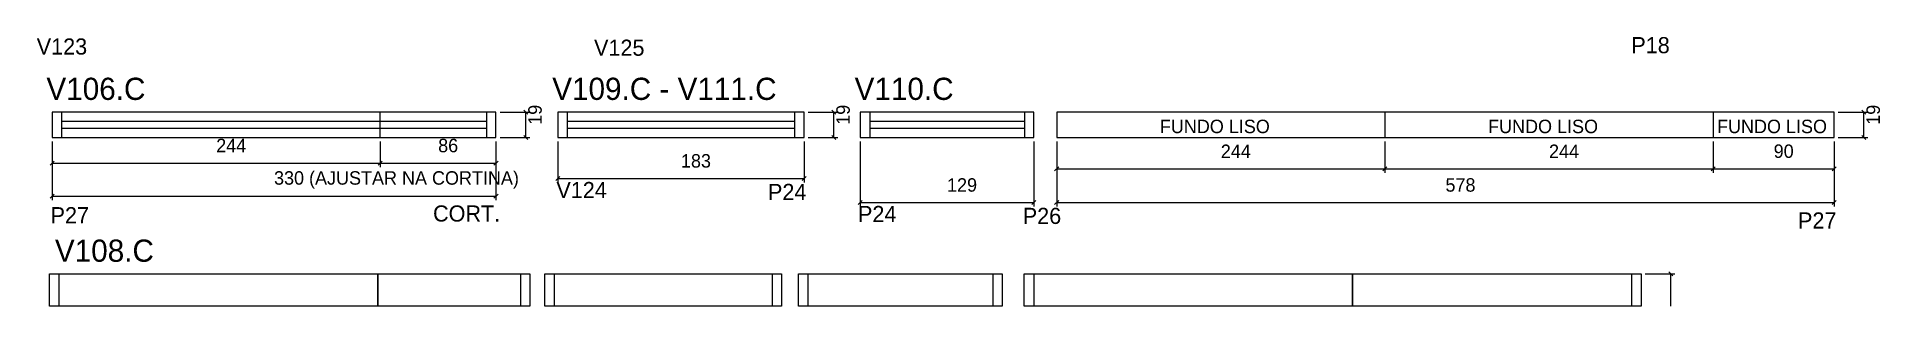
# Model space of a CAD drawing. Header units: metres. Extents: x 1665 to 3035, y 17195 to 17395.
import ezdxf

# ---------------------------------------------------------------- set-up
doc = ezdxf.new("R2010")
doc.units = ezdxf.units.M
for name, color, linetype in [('5', 7, 'Continuous'), ('COTA', 7, 'Continuous'), ('NOMENCLATURA', 7, 'Continuous'), ('Painéis', 7, 'Continuous'), ('SARR_2.2x7', 7, 'Continuous')]:
    doc.layers.add(name, color=color, linetype=linetype)

msp = doc.modelspace()

# ---------------------------------------------------------------- linework, layer by layer
at = {"layer": 'COTA', "color": 4, "lineweight": 25}
for p, q in [((2009.1, 17338.8), (2031.2, 17338.8)), ((2028.2, 17319.8), (2028.2, 17338.8)), ((2238.1, 17338.8), (2260.2, 17338.8)), ((2257.2, 17319.8), (2257.2, 17338.8)), ((3003.9, 17338.8), (3026, 17338.8)), ((3023, 17319.8), (3023, 17338.8)), ((1676.1, 17316.8), (1676.1, 17297.8)), ((1676.1, 17316.8), (1676.1, 17273.2)), ((1920.1, 17316.8), (1920.1, 17297.8)), ((1920.1, 17316.8), (1920.1, 17297.8)), ((2006.1, 17316.8), (2006.1, 17297.8)), ((2006.1, 17316.8), (2006.1, 17273.2)), ((2009.1, 17319.8), (2031.2, 17319.8)), ((2052.1, 17316.8), (2052.1, 17286.3)), ((2235.1, 17316.8), (2235.1, 17286.3)), ((2238.1, 17319.8), (2260.2, 17319.8)), ((2276.9, 17316.8), (2276.9, 17268.5)), ((2405.9, 17316.8), (2405.9, 17268.5)), ((2422.9, 17316.8), (2422.9, 17268.5)), ((2422.9, 17316.8), (2422.9, 17293.5)), ((2666.9, 17316.8), (2666.9, 17293.5)), ((2666.9, 17316.8), (2666.9, 17293.5)), ((2910.9, 17316.8), (2910.9, 17293.5)), ((2910.9, 17316.8), (2910.9, 17293.5)), ((3000.9, 17316.8), (3000.9, 17268.5)), ((3000.9, 17316.8), (3000.9, 17293.5)), ((3003.9, 17319.8), (3026, 17319.8)), ((1676.1, 17300.8), (1920.1, 17300.8)), ((1920.1, 17300.8), (2006.1, 17300.8)), ((2422.9, 17296.5), (2666.9, 17296.5)), ((2666.9, 17296.5), (2910.9, 17296.5)), ((2910.9, 17296.5), (3000.9, 17296.5)), ((2052.1, 17289.3), (2235.1, 17289.3)), ((1676.1, 17276.2), (2006.1, 17276.2)), ((2276.9, 17271.5), (2405.9, 17271.5)), ((2422.9, 17271.5), (3000.9, 17271.5)), ((2860.3, 17218.5), (2882.4, 17218.5)), ((2879.4, 17194.5), (2879.4, 17218.5))]:
    msp.add_line(p, q, dxfattribs=at)
at = {"layer": 'COTA', "color": 0, "lineweight": 25}
for p, q in [((2029.7, 17337.3), (2026.7, 17340.3)), ((2258.7, 17337.3), (2255.7, 17340.3)), ((3024.5, 17337.3), (3021.5, 17340.3)), ((2026.7, 17321.3), (2029.7, 17318.3)), ((2255.7, 17321.3), (2258.7, 17318.3)), ((3021.5, 17321.3), (3024.5, 17318.3)), ((1677.6, 17302.3), (1674.6, 17299.3)), ((1918.6, 17299.3), (1921.6, 17302.3)), ((1921.6, 17302.3), (1918.6, 17299.3)), ((2004.6, 17299.3), (2007.6, 17302.3)), ((2424.4, 17298), (2421.4, 17295)), ((2665.4, 17295), (2668.4, 17298)), ((2668.4, 17298), (2665.4, 17295)), ((2909.4, 17295), (2912.4, 17298)), ((2912.4, 17298), (2909.4, 17295)), ((2999.4, 17295), (3002.4, 17298)), ((2053.6, 17290.8), (2050.6, 17287.8)), ((2233.6, 17287.8), (2236.6, 17290.8)), ((1677.6, 17277.7), (1674.6, 17274.7)), ((2004.6, 17274.7), (2007.6, 17277.7)), ((2278.4, 17273), (2275.4, 17270)), ((2404.4, 17270), (2407.4, 17273)), ((2424.4, 17273), (2421.4, 17270)), ((2999.4, 17270), (3002.4, 17273)), ((2880.9, 17217), (2877.9, 17220))]:
    msp.add_line(p, q, dxfattribs=at)
at = {"layer": 'Painéis', "color": 200, "lineweight": 25}
for p, q in [((1920.1, 17319.8), (1920.1, 17338.8)), ((2666.9, 17338.8), (2666.9, 17319.8)), ((2910.9, 17338.8), (2910.9, 17319.8))]:
    msp.add_line(p, q, dxfattribs=at)
for points in [[(1676.1, 17338.8), (1676.1, 17319.8), (2006.1, 17319.8), (2006.1, 17338.8), (1676.1, 17338.8)], [(2052.1, 17338.8), (2052.1, 17319.8), (2235.1, 17319.8), (2235.1, 17338.8), (2052.1, 17338.8)], [(2276.9, 17338.8), (2276.9, 17319.8), (2405.9, 17319.8), (2405.9, 17338.8), (2276.9, 17338.8)], [(2422.9, 17338.8), (2422.9, 17319.8), (3000.9, 17319.8), (3000.9, 17338.8), (2422.9, 17338.8)]]:
    msp.add_lwpolyline(points, dxfattribs=at)
for points in [[(1918.2, 17194.5), (1674.2, 17194.5), (1674.2, 17218.5), (1918.2, 17218.5)], [(1918.2, 17218.5), (2031.2, 17218.5), (2031.2, 17194.5), (1918.2, 17194.5)], [(2042.4, 17218.5), (2218.4, 17218.5), (2218.4, 17194.5), (2042.4, 17194.5)], [(2231, 17218.5), (2382.5, 17218.5), (2382.5, 17194.5), (2231, 17194.5)], [(2642.8, 17194.5), (2398.8, 17194.5), (2398.8, 17218.5), (2642.8, 17218.5)], [(2642.8, 17218.5), (2857.3, 17218.5), (2857.3, 17194.5), (2642.8, 17194.5)]]:
    msp.add_lwpolyline(points, close=True, dxfattribs=at)
at = {"layer": 'SARR_2.2x7', "color": 40, "lineweight": 25}
for p, q in [((1683.1, 17338.8), (1683.1, 17319.8)), ((1999.1, 17338.8), (1999.1, 17319.8)), ((2059.1, 17338.8), (2059.1, 17319.8)), ((2228.1, 17338.8), (2228.1, 17319.8)), ((2283.9, 17338.8), (2283.9, 17319.8)), ((2398.9, 17338.8), (2398.9, 17319.8)), ((1920.1, 17331.8), (1683.1, 17331.8)), ((1683.1, 17326.8), (1920.1, 17326.8)), ((1999.1, 17331.8), (1920.1, 17331.8)), ((1920.1, 17326.8), (1999.1, 17326.8)), ((2228.1, 17331.8), (2059.1, 17331.8)), ((2059.1, 17326.8), (2228.1, 17326.8)), ((2398.9, 17331.8), (2283.9, 17331.8)), ((2283.9, 17326.8), (2398.9, 17326.8)), ((1681.2, 17218.5), (1681.2, 17194.5)), ((2024.2, 17218.5), (2024.2, 17194.5)), ((2049.4, 17218.5), (2049.4, 17194.5)), ((2211.4, 17218.5), (2211.4, 17194.5)), ((2238, 17218.5), (2238, 17194.5)), ((2375.5, 17218.5), (2375.5, 17194.5)), ((2405.8, 17218.5), (2405.8, 17194.5)), ((2850.3, 17218.5), (2850.3, 17194.5))]:
    msp.add_line(p, q, dxfattribs=at)

# ---------------------------------------------------------------- texts
at = {"layer": '5', "color": 5, "lineweight": 25}
for s, p in [('V123', (1664.7, 17381.5)), ('V125', (2079, 17380.6)), ('P18', (2850.1, 17382.5)), ('V124', (2051, 17274.8)), ('P24', (2208.3, 17273.4)), ('P27', (1675, 17256.1)), ('CORT.', (1959.3, 17257.4)), ('P24', (2275.2, 17257)), ('P26', (2397.7, 17255.6)), ('P27', (2974, 17252.2))]:
    msp.add_text(s, height=12, rotation=360, dxfattribs=at).set_placement(p)
at = {"layer": 'COTA', "color": 240, "lineweight": 25}
for p in [(2040.1, 17329.3), (2269.1, 17329.3), (3034.9, 17329.3)]:
    msp.add_text('19', height=10, rotation=90, dxfattribs=at).set_placement(p)
for s, p in [('244', (1798.1, 17308.9)), ('86', (1963.1, 17308.9)), ('183', (2143.6, 17297.5)), ('244', (2544.9, 17304.6)), ('244', (2788.9, 17304.6)), ('90', (2955.9, 17304.7)), ('330 (AJUSTAR NA CORTINA)', (1841.1, 17284.8)), ('129', (2341.4, 17279.6)), ('578', (2711.9, 17279.6))]:
    msp.add_text(s, height=10, dxfattribs=at).set_placement(p)
at = {"layer": 'NOMENCLATURA', "color": 7, "lineweight": 25}
for s, height, p in [('V106.C', 16.5, (1671.9, 17347.8)), ('V109.C - V111.C', 16.5, (2047.9, 17347.8)), ('V110.C', 16.5, (2272.7, 17347.8)), ('FUNDO LISO', 10, (2499.6, 17323.1)), ('FUNDO LISO', 10, (2743.6, 17323.1)), ('FUNDO LISO', 10, (2913.8, 17323.1)), ('V108.C', 16.5, (1678.2, 17227.5))]:
    msp.add_text(s, height=height, dxfattribs=at).set_placement(p)

doc.saveas('drawing.dxf')
